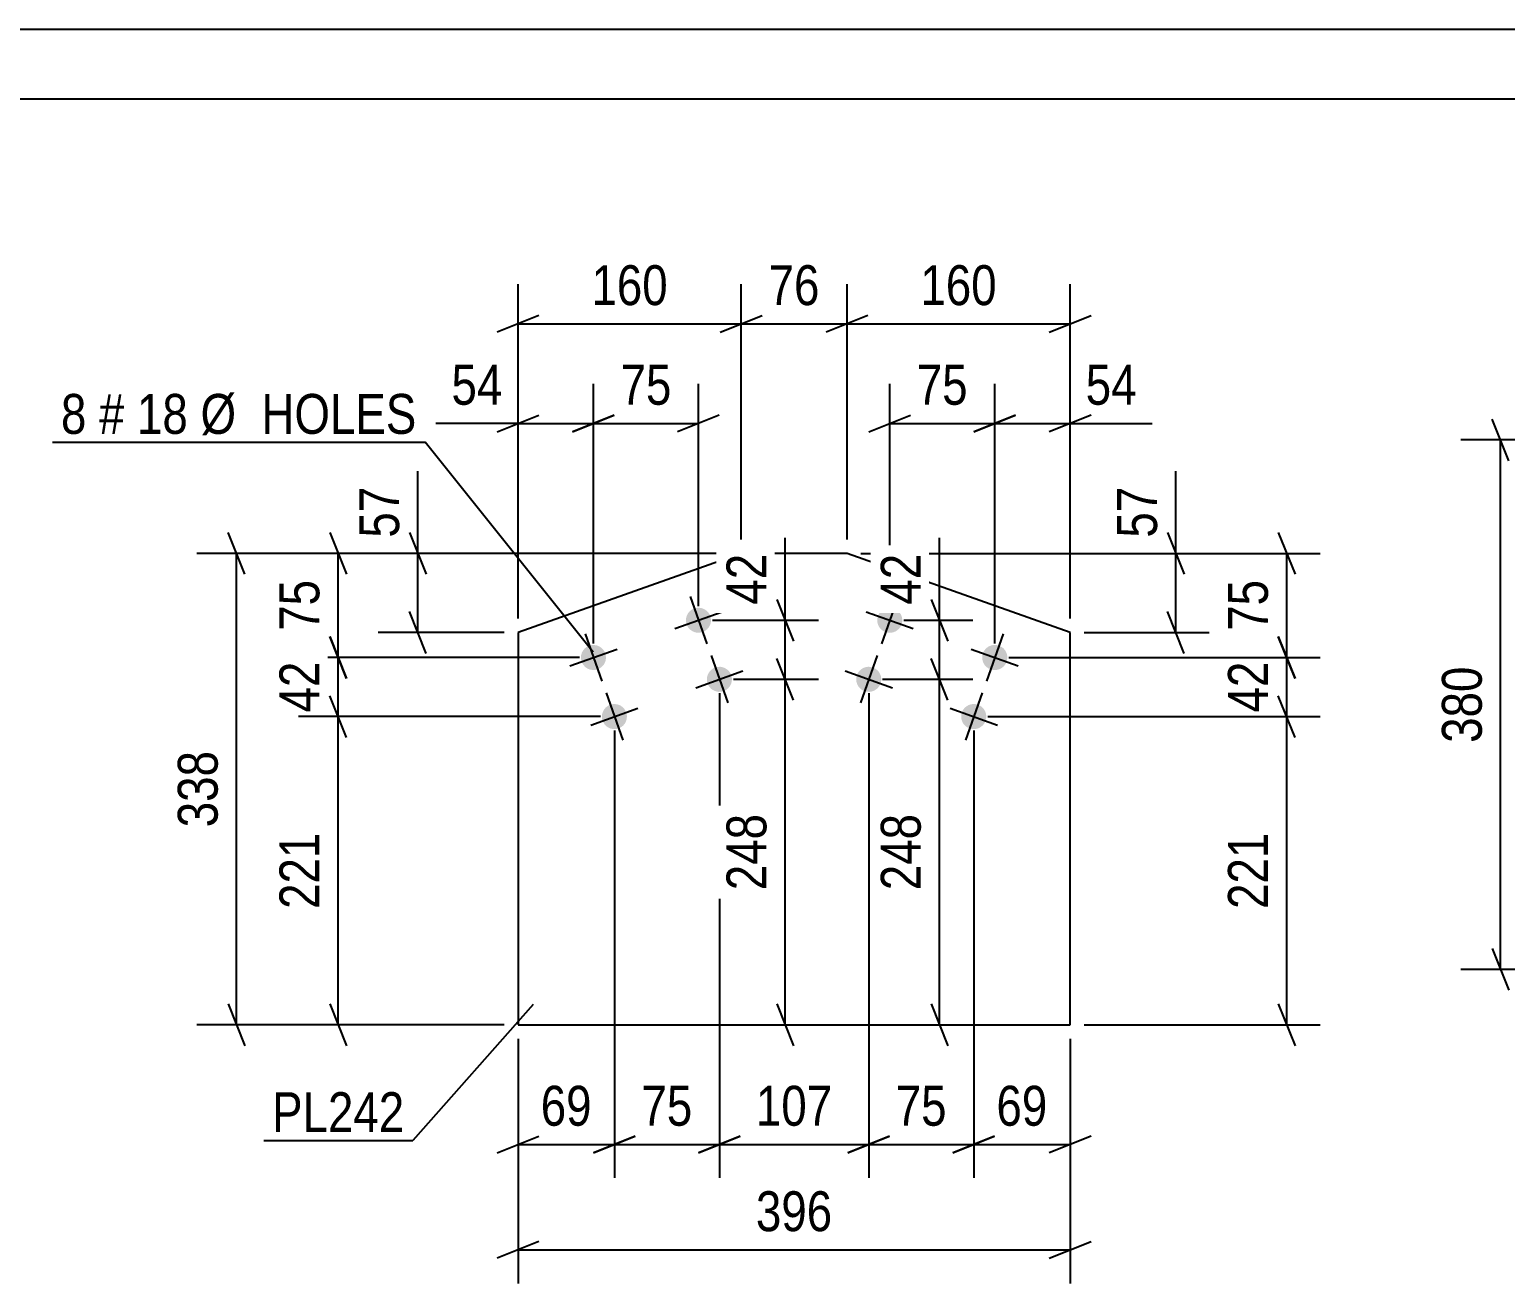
# Model space of a CAD drawing. Header units: millimetres. Extents: x 0 to 420, y 0 to 297.
# Drawn here: x 251.2 to 357.1, y 207 to 297 of the extents above; entities that cross this region are included whole.
import ezdxf

# ---------------------------------------------------------------- set-up
doc = ezdxf.new("R2010")
doc.units = ezdxf.units.MM
doc.styles.add('Arial Narrow', font='ARIALN.TTF', dxfattribs={"height": 0.2})

# ---------------------------------------------------------------- blocks, each defined once
blk = doc.blocks.new('Unknown-318893011-1115')
at = {"color": 5, "linetype": 'Continuous'}
for p, q in [((420, 297), (0, 297)), ((415, 292), (5, 292))]:
    blk.add_line(p, q, dxfattribs=at)
blk = doc.blocks.new('Part-318893011-21455 - 21454')
at = {"color": 2, "linetype": 'Continuous'}
for p, q in [((302.26, 259.4), (286.24, 253.72)), ((309.86, 259.4), (302.26, 259.4)), ((325.88, 253.72), (309.86, 259.4)), ((286.24, 253.72), (286.24, 225.56)), ((325.88, 225.56), (325.88, 253.72)), ((286.24, 225.56), (325.88, 225.56))]:
    blk.add_line(p, q, dxfattribs=at)
blk = doc.blocks.new('Bolt-318893011-21456 - 21454')
at = {"linetype": 'Continuous'}
for points in [[(313.78, 254.3, -1), (312.08, 254.9, -1)], [(321.32, 251.62, -1), (319.62, 252.23, -1)], [(312.27, 250.06, -1), (310.57, 250.66, -1)], [(319.81, 247.38, -1), (318.11, 247.99, -1)]]:
    blk.add_hatch(color=1, dxfattribs=at).paths.add_polyline_path(points)
at = {"color": 1, "linetype": 'Continuous'}
for p, q in [((313.53, 256.3), (312.33, 252.9)), ((311.23, 255.2), (314.62, 254)), ((321.07, 253.62), (319.87, 250.23)), ((318.77, 252.53), (322.16, 251.32)), ((312.02, 252.06), (310.82, 248.66)), ((309.73, 250.96), (313.12, 249.76)), ((319.56, 249.38), (318.36, 245.99)), ((317.27, 248.29), (320.66, 247.08))]:
    blk.add_line(p, q, dxfattribs=at)
blk = doc.blocks.new('Bolt-318893011-21457 - 21454')
at = {"linetype": 'Continuous'}
for points in [[(298.89, 255.45), (299.08, 255.49), (299.26, 255.5), (299.45, 255.46), (299.62, 255.39), (299.78, 255.28), (299.91, 255.15), (300.01, 254.99), (300.07, 254.81), (300.09, 254.62), (300.08, 254.44), (300.03, 254.26), (299.94, 254.09), (299.81, 253.95), (299.66, 253.83), (299.49, 253.75), (299.31, 253.71), (299.12, 253.7), (298.94, 253.74), (298.76, 253.81), (298.61, 253.92), (298.48, 254.05), (298.38, 254.21), (298.32, 254.39), (298.29, 254.58), (298.31, 254.76), (298.36, 254.94), (298.45, 255.11), (298.57, 255.25), (298.72, 255.37)], [(291.35, 252.77), (291.54, 252.82), (291.72, 252.82), (291.91, 252.79), (292.08, 252.72), (292.24, 252.61), (292.37, 252.47), (292.47, 252.31), (292.53, 252.14), (292.55, 251.95), (292.54, 251.76), (292.49, 251.58), (292.4, 251.42), (292.27, 251.27), (292.12, 251.16), (291.95, 251.08), (291.77, 251.03), (291.58, 251.03), (291.4, 251.06), (291.22, 251.13), (291.07, 251.24), (290.94, 251.38), (290.84, 251.54), (290.78, 251.71), (290.75, 251.9), (290.77, 252.09), (290.82, 252.27), (290.91, 252.43), (291.03, 252.58), (291.18, 252.69)], [(300.4, 251.21), (300.58, 251.25), (300.77, 251.26), (300.95, 251.22), (301.13, 251.15), (301.28, 251.04), (301.41, 250.91), (301.51, 250.75), (301.57, 250.57), (301.6, 250.38), (301.58, 250.2), (301.53, 250.01), (301.44, 249.85), (301.32, 249.71), (301.17, 249.59), (301, 249.51), (300.82, 249.47), (300.63, 249.46), (300.44, 249.5), (300.27, 249.57), (300.11, 249.67), (299.98, 249.81), (299.89, 249.97), (299.82, 250.15), (299.8, 250.33), (299.81, 250.52), (299.87, 250.7), (299.96, 250.87), (300.08, 251.01), (300.23, 251.13)], [(292.86, 248.53), (293.04, 248.58), (293.23, 248.58), (293.41, 248.55), (293.59, 248.48), (293.74, 248.37), (293.87, 248.23), (293.97, 248.07), (294.03, 247.89), (294.06, 247.71), (294.04, 247.52), (293.99, 247.34), (293.9, 247.17), (293.78, 247.03), (293.63, 246.92), (293.46, 246.84), (293.28, 246.79), (293.09, 246.79), (292.9, 246.82), (292.73, 246.89), (292.57, 247), (292.44, 247.14), (292.35, 247.3), (292.28, 247.47), (292.26, 247.66), (292.27, 247.85), (292.33, 248.03), (292.42, 248.19), (292.54, 248.34), (292.69, 248.45)]]:
    blk.add_hatch(color=1, dxfattribs=at).paths.add_polyline_path(points)
at = {"color": 1, "linetype": 'Continuous'}
for p, q in [((298.59, 256.3), (299.8, 252.9)), ((297.5, 254), (300.89, 255.2)), ((291.05, 253.62), (292.26, 250.23)), ((289.96, 251.32), (293.35, 252.53)), ((300.1, 252.06), (301.3, 248.66)), ((299, 249.76), (302.39, 250.96)), ((292.56, 249.38), (293.76, 245.99)), ((291.46, 247.08), (294.85, 248.29))]:
    blk.add_line(p, q, dxfattribs=at)
blk = doc.blocks.new('StraightDimension-318893011-3026 - 2950')
at = {"color": 7, "linetype": 'Continuous'}
for p, q in [((357.39, 266.04), (356.19, 269.04)), ((369.47, 267.54), (353.94, 267.54)), ((356.79, 229.54), (356.79, 267.54)), ((356.19, 231.04), (357.39, 228.04)), ((369.47, 229.54), (353.94, 229.54))]:
    blk.add_line(p, q, dxfattribs=at)
at = {"color": 0}
blk.add_wipeout([(356.04, 251.89), (351.84, 251.89), (351.84, 245.2), (356.04, 245.2)], dxfattribs=at)
at = {"color": 3, "style": 'Arial Narrow'}
blk.add_text('380', height=2.863, rotation=90.0002, dxfattribs=at).set_placement((355.44, 245.8))
blk = doc.blocks.new('StraightDimension-318893011-23450 - 21454')
at = {"color": 7, "linetype": 'Continuous'}
for p, q in [((300.7, 249.36), (300.7, 214.57)), ((311.42, 249.36), (311.42, 214.57)), ((299.2, 216.37), (302.2, 217.57)), ((312.92, 217.57), (309.92, 216.37)), ((300.7, 216.97), (311.42, 216.97))]:
    blk.add_line(p, q, dxfattribs=at)
at = {"color": 0}
blk.add_wipeout([(309.4, 217.72), (309.4, 221.92), (302.72, 221.92), (302.72, 217.72)], dxfattribs=at)
at = {"color": 3, "style": 'Arial Narrow'}
blk.add_text('107', height=2.863, dxfattribs=at).set_placement((303.32, 218.32))
blk = doc.blocks.new('StraightDimension-318893011-21587 - 21454')
at = {"color": 7, "linetype": 'Continuous'}
for p, q in [((302.26, 260.4), (302.26, 278.72)), ((309.86, 260.4), (309.86, 278.72)), ((300.76, 275.27), (303.76, 276.47)), ((302.26, 275.87), (309.86, 275.87)), ((311.36, 276.47), (308.36, 275.27))]:
    blk.add_line(p, q, dxfattribs=at)
at = {"color": 0}
blk.add_wipeout([(308.49, 276.62), (308.49, 280.82), (303.63, 280.82), (303.63, 276.62)], dxfattribs=at)
at = {"color": 3, "style": 'Arial Narrow'}
blk.add_text('76', height=2.863, dxfattribs=at).set_placement((304.23, 277.22))
blk = doc.blocks.new('StraightDimension-318893011-23426 - 21454')
at = {"color": 7, "linetype": 'Continuous'}
for p, q in [((340.83, 253.43), (342.03, 250.43)), ((321.47, 251.93), (343.83, 251.93)), ((341.43, 247.68), (341.43, 251.93)), ((342.03, 246.18), (340.83, 249.18)), ((319.96, 247.68), (343.83, 247.68))]:
    blk.add_line(p, q, dxfattribs=at)
at = {"color": 0}
blk.add_wipeout([(340.68, 252.23), (336.48, 252.23), (336.48, 247.38), (340.68, 247.38)], dxfattribs=at)
at = {"color": 3, "style": 'Arial Narrow'}
blk.add_text('42', height=2.863, rotation=90.0002, dxfattribs=at).set_placement((340.08, 247.98))
blk = doc.blocks.new('StraightDimension-318893011-21606 - 21454')
at = {"color": 7, "linetype": 'Continuous'}
for p, q in [((320.47, 252.93), (320.47, 271.57)), ((325.88, 254.72), (325.88, 271.57)), ((318.97, 268.12), (321.97, 269.32)), ((327.38, 269.32), (324.38, 268.12)), ((320.47, 268.72), (325.88, 268.72)), ((325.88, 268.72), (331.78, 268.72)), ((325.88, 268.72), (331.78, 268.72))]:
    blk.add_line(p, q, dxfattribs=at)
at = {"color": 0}
blk.add_wipeout([(331.26, 269.47), (331.26, 273.67), (326.4, 273.67), (326.4, 269.47)], dxfattribs=at)
at = {"color": 3, "style": 'Arial Narrow'}
blk.add_text('54', height=2.863, dxfattribs=at).set_placement((327, 270.07))
blk = doc.blocks.new('StraightDimension-318893011-21588 - 21454')
at = {"color": 7, "linetype": 'Continuous'}
for p, q in [((286.24, 254.72), (286.24, 278.72)), ((302.26, 260.4), (302.26, 278.72)), ((287.74, 276.47), (284.74, 275.27)), ((286.24, 275.87), (302.26, 275.87)), ((300.76, 275.27), (303.76, 276.47))]:
    blk.add_line(p, q, dxfattribs=at)
at = {"color": 0}
blk.add_wipeout([(297.6, 276.62), (297.6, 280.82), (290.91, 280.82), (290.91, 276.62)], dxfattribs=at)
at = {"color": 3, "style": 'Arial Narrow'}
blk.add_text('160', height=2.863, dxfattribs=at).set_placement((291.51, 277.22))
blk = doc.blocks.new('StraightDimension-318893011-21586 - 21454')
at = {"color": 7, "linetype": 'Continuous'}
for p, q in [((309.86, 260.4), (309.86, 278.72)), ((325.88, 254.72), (325.88, 278.72)), ((311.36, 276.47), (308.36, 275.27)), ((309.86, 275.87), (325.88, 275.87)), ((324.38, 275.27), (327.38, 276.47))]:
    blk.add_line(p, q, dxfattribs=at)
at = {"color": 0}
blk.add_wipeout([(321.21, 276.62), (321.21, 280.82), (314.53, 280.82), (314.53, 276.62)], dxfattribs=at)
at = {"color": 3, "style": 'Arial Narrow'}
blk.add_text('160', height=2.863, dxfattribs=at).set_placement((315.13, 277.22))
blk = doc.blocks.new('StraightDimension-318893011-21594 - 21454')
at = {"color": 7, "linetype": 'Continuous'}
for p, q in [((286.24, 224.56), (286.24, 207)), ((325.88, 224.56), (325.88, 207)), ((287.74, 210), (284.74, 208.8)), ((324.38, 208.8), (327.38, 210)), ((286.24, 209.4), (325.88, 209.4))]:
    blk.add_line(p, q, dxfattribs=at)
at = {"color": 0}
blk.add_wipeout([(309.4, 210.15), (309.4, 214.35), (302.72, 214.35), (302.72, 210.15)], dxfattribs=at)
at = {"color": 3, "style": 'Arial Narrow'}
blk.add_text('396', height=2.863, dxfattribs=at).set_placement((303.32, 210.75))
blk = doc.blocks.new('StraightDimension-318893011-21598 - 21454')
at = {"color": 7, "linetype": 'Continuous'}
for p, q in [((279.05, 259.4), (279.05, 265.31)), ((279.05, 259.4), (279.05, 265.31)), ((278.45, 260.9), (279.65, 257.9)), ((301.26, 259.4), (276.2, 259.4)), ((279.05, 253.72), (279.05, 259.4)), ((279.65, 252.22), (278.45, 255.22)), ((285.24, 253.72), (276.2, 253.72))]:
    blk.add_line(p, q, dxfattribs=at)
at = {"color": 0}
blk.add_wipeout([(278.3, 264.78), (274.1, 264.78), (274.1, 259.93), (278.3, 259.93)], dxfattribs=at)
at = {"color": 3, "style": 'Arial Narrow'}
blk.add_text('57', height=2.863, rotation=90.0002, dxfattribs=at).set_placement((277.7, 260.53))
blk = doc.blocks.new('StraightDimension-318893011-21602 - 21454')
at = {"color": 7, "linetype": 'Continuous'}
for p, q in [((333.47, 259.4), (333.47, 265.31)), ((333.47, 259.4), (333.47, 265.31)), ((332.87, 260.9), (334.07, 257.9)), ((310.86, 259.4), (335.87, 259.4)), ((333.47, 253.72), (333.47, 259.4)), ((334.07, 252.22), (332.87, 255.22)), ((326.88, 253.72), (335.87, 253.72))]:
    blk.add_line(p, q, dxfattribs=at)
at = {"color": 0}
blk.add_wipeout([(332.72, 264.78), (328.52, 264.78), (328.52, 259.93), (332.72, 259.93)], dxfattribs=at)
at = {"color": 3, "style": 'Arial Narrow'}
blk.add_text('57', height=2.863, rotation=90.0002, dxfattribs=at).set_placement((332.12, 260.53))
blk = doc.blocks.new('StraightDimension-318893011-23510 - 21454')
at = {"color": 7, "linetype": 'Continuous'}
for p, q in [((317.1, 248.86), (315.9, 251.86)), ((312.42, 250.36), (318.9, 250.36)), ((316.5, 225.56), (316.5, 250.36)), ((315.9, 227.06), (317.1, 224.06)), ((312.42, 225.56), (318.9, 225.56))]:
    blk.add_line(p, q, dxfattribs=at)
at = {"color": 0}
blk.add_wipeout([(315.75, 241.3), (311.55, 241.3), (311.55, 234.62), (315.75, 234.62)], dxfattribs=at)
at = {"color": 3, "style": 'Arial Narrow'}
blk.add_text('248', height=2.863, rotation=90.0002, dxfattribs=at).set_placement((315.15, 235.22))
blk = doc.blocks.new('StraightDimension-318893011-21607 - 21454')
at = {"color": 7, "linetype": 'Continuous'}
for p, q in [((312.93, 255.6), (312.93, 271.57)), ((320.47, 252.93), (320.47, 271.57)), ((311.43, 268.12), (314.43, 269.32)), ((321.97, 269.32), (318.97, 268.12)), ((312.93, 268.72), (320.47, 268.72))]:
    blk.add_line(p, q, dxfattribs=at)
at = {"color": 0}
blk.add_wipeout([(319.13, 269.47), (319.13, 273.67), (314.27, 273.67), (314.27, 269.47)], dxfattribs=at)
at = {"color": 3, "style": 'Arial Narrow'}
blk.add_text('75', height=2.863, dxfattribs=at).set_placement((314.87, 270.07))
blk = doc.blocks.new('StraightDimension-318893011-21609 - 21454')
at = {"color": 7, "linetype": 'Continuous'}
for p, q in [((291.65, 252.93), (291.65, 271.57)), ((299.19, 255.6), (299.19, 271.57)), ((290.15, 268.12), (293.15, 269.32)), ((300.69, 269.32), (297.69, 268.12)), ((291.65, 268.72), (299.19, 268.72))]:
    blk.add_line(p, q, dxfattribs=at)
at = {"color": 0}
blk.add_wipeout([(297.85, 269.47), (297.85, 273.67), (293, 273.67), (293, 269.47)], dxfattribs=at)
at = {"color": 3, "style": 'Arial Narrow'}
blk.add_text('75', height=2.863, dxfattribs=at).set_placement((293.6, 270.07))
blk = doc.blocks.new('StraightDimension-318893011-21610 - 21454')
at = {"color": 7, "linetype": 'Continuous'}
for p, q in [((286.24, 254.72), (286.24, 271.57)), ((291.65, 252.93), (291.65, 271.57)), ((284.74, 268.12), (287.74, 269.32)), ((293.15, 269.32), (290.15, 268.12)), ((286.24, 268.72), (280.34, 268.72)), ((286.24, 268.72), (280.34, 268.72)), ((286.24, 268.72), (291.65, 268.72))]:
    blk.add_line(p, q, dxfattribs=at)
at = {"color": 0}
blk.add_wipeout([(285.72, 269.47), (285.72, 273.67), (280.86, 273.67), (280.86, 269.47)], dxfattribs=at)
at = {"color": 3, "style": 'Arial Narrow'}
blk.add_text('54', height=2.863, dxfattribs=at).set_placement((281.46, 270.07))
blk = doc.blocks.new('StraightDimension-318893011-23427 - 21454')
at = {"color": 7, "linetype": 'Continuous'}
for p, q in [((342.03, 246.18), (340.83, 249.18)), ((319.96, 247.68), (343.83, 247.68)), ((341.43, 225.56), (341.43, 247.68)), ((340.83, 227.06), (342.03, 224.06)), ((326.88, 225.56), (343.83, 225.56))]:
    blk.add_line(p, q, dxfattribs=at)
at = {"color": 0}
blk.add_wipeout([(340.68, 239.97), (336.48, 239.97), (336.48, 233.28), (340.68, 233.28)], dxfattribs=at)
at = {"color": 3, "style": 'Arial Narrow'}
blk.add_text('221', height=2.863, rotation=90.0002, dxfattribs=at).set_placement((340.08, 233.88))
blk = doc.blocks.new('StraightDimension-318893011-21642 - 21454')
at = {"color": 7, "linetype": 'Continuous'}
for p, q in [((266.62, 257.9), (265.42, 260.9)), ((301.26, 259.4), (263.17, 259.4)), ((266.02, 225.56), (266.02, 259.4)), ((265.42, 227.06), (266.62, 224.06)), ((285.24, 225.56), (263.17, 225.56))]:
    blk.add_line(p, q, dxfattribs=at)
at = {"color": 0}
blk.add_wipeout([(265.27, 245.83), (261.07, 245.83), (261.07, 239.14), (265.27, 239.14)], dxfattribs=at)
at = {"color": 3, "style": 'Arial Narrow'}
blk.add_text('338', height=2.863, rotation=90.0002, dxfattribs=at).set_placement((264.67, 239.74))
blk = doc.blocks.new('StraightDimension-318893011-23402 - 21454')
at = {"color": 7, "linetype": 'Continuous'}
for p, q in [((272.72, 260.9), (273.92, 257.9)), ((301.26, 259.4), (270.47, 259.4)), ((273.32, 251.93), (273.32, 259.4)), ((273.92, 250.43), (272.72, 253.43)), ((290.65, 251.93), (270.47, 251.93))]:
    blk.add_line(p, q, dxfattribs=at)
at = {"color": 0}
blk.add_wipeout([(272.57, 258.09), (268.37, 258.09), (268.37, 253.24), (272.57, 253.24)], dxfattribs=at)
at = {"color": 3, "style": 'Arial Narrow'}
blk.add_text('75', height=2.863, rotation=90.0002, dxfattribs=at).set_placement((271.97, 253.84))
blk = doc.blocks.new('StraightDimension-318893011-23403 - 21454')
at = {"color": 7, "linetype": 'Continuous'}
for p, q in [((272.72, 253.43), (273.92, 250.43)), ((290.65, 251.93), (270.47, 251.93)), ((273.32, 247.68), (273.32, 251.93)), ((273.92, 246.18), (272.72, 249.18)), ((292.16, 247.68), (270.47, 247.68))]:
    blk.add_line(p, q, dxfattribs=at)
at = {"color": 0}
blk.add_wipeout([(272.57, 252.23), (268.37, 252.23), (268.37, 247.38), (272.57, 247.38)], dxfattribs=at)
at = {"color": 3, "style": 'Arial Narrow'}
blk.add_text('42', height=2.863, rotation=90.0002, dxfattribs=at).set_placement((271.97, 247.98))
blk = doc.blocks.new('StraightDimension-318893011-23404 - 21454')
at = {"color": 7, "linetype": 'Continuous'}
for p, q in [((273.92, 246.18), (272.72, 249.18)), ((292.16, 247.68), (270.47, 247.68)), ((273.32, 225.56), (273.32, 247.68)), ((272.72, 227.06), (273.92, 224.06)), ((285.24, 225.56), (270.47, 225.56))]:
    blk.add_line(p, q, dxfattribs=at)
at = {"color": 0}
blk.add_wipeout([(272.57, 239.97), (268.37, 239.97), (268.37, 233.28), (272.57, 233.28)], dxfattribs=at)
at = {"color": 3, "style": 'Arial Narrow'}
blk.add_text('221', height=2.863, rotation=90.0002, dxfattribs=at).set_placement((271.97, 233.88))
blk = doc.blocks.new('StraightDimension-318893011-23425 - 21454')
at = {"color": 7, "linetype": 'Continuous'}
for p, q in [((340.83, 260.9), (342.03, 257.9)), ((310.86, 259.4), (343.83, 259.4)), ((341.43, 251.93), (341.43, 259.4)), ((342.03, 250.43), (340.83, 253.43)), ((321.47, 251.93), (343.83, 251.93))]:
    blk.add_line(p, q, dxfattribs=at)
at = {"color": 0}
blk.add_wipeout([(340.68, 258.09), (336.48, 258.09), (336.48, 253.24), (340.68, 253.24)], dxfattribs=at)
at = {"color": 3, "style": 'Arial Narrow'}
blk.add_text('75', height=2.863, rotation=90.0002, dxfattribs=at).set_placement((340.08, 253.84))
blk = doc.blocks.new('StraightDimension-318893011-23448 - 21454')
at = {"color": 7, "linetype": 'Continuous'}
for p, q in [((318.96, 246.68), (318.96, 214.57)), ((325.88, 224.56), (325.88, 214.57)), ((317.46, 216.37), (320.46, 217.57)), ((327.38, 217.57), (324.38, 216.37)), ((318.96, 216.97), (325.88, 216.97))]:
    blk.add_line(p, q, dxfattribs=at)
at = {"color": 0}
blk.add_wipeout([(324.85, 217.72), (324.85, 221.92), (319.99, 221.92), (319.99, 217.72)], dxfattribs=at)
at = {"color": 3, "style": 'Arial Narrow'}
blk.add_text('69', height=2.863, dxfattribs=at).set_placement((320.59, 218.32))
blk = doc.blocks.new('StraightDimension-318893011-23449 - 21454')
at = {"color": 7, "linetype": 'Continuous'}
for p, q in [((311.42, 249.36), (311.42, 214.57)), ((318.96, 246.68), (318.96, 214.57)), ((309.92, 216.37), (312.92, 217.57)), ((320.46, 217.57), (317.46, 216.37)), ((311.42, 216.97), (318.96, 216.97))]:
    blk.add_line(p, q, dxfattribs=at)
at = {"color": 0}
blk.add_wipeout([(317.62, 217.72), (317.62, 221.92), (312.76, 221.92), (312.76, 217.72)], dxfattribs=at)
at = {"color": 3, "style": 'Arial Narrow'}
blk.add_text('75', height=2.863, dxfattribs=at).set_placement((313.36, 218.32))
blk = doc.blocks.new('StraightDimension-318893011-23451 - 21454')
at = {"color": 7, "linetype": 'Continuous'}
for p, q in [((300.7, 249.36), (300.7, 214.57)), ((293.16, 246.68), (293.16, 214.57)), ((291.66, 216.37), (294.66, 217.57)), ((302.2, 217.57), (299.2, 216.37)), ((293.16, 216.97), (300.7, 216.97))]:
    blk.add_line(p, q, dxfattribs=at)
at = {"color": 0}
blk.add_wipeout([(299.36, 217.72), (299.36, 221.92), (294.5, 221.92), (294.5, 217.72)], dxfattribs=at)
at = {"color": 3, "style": 'Arial Narrow'}
blk.add_text('75', height=2.863, dxfattribs=at).set_placement((295.1, 218.32))
blk = doc.blocks.new('StraightDimension-318893011-23452 - 21454')
at = {"color": 7, "linetype": 'Continuous'}
for p, q in [((293.16, 246.68), (293.16, 214.57)), ((286.24, 224.56), (286.24, 214.57)), ((284.74, 216.37), (287.74, 217.57)), ((294.66, 217.57), (291.66, 216.37)), ((286.24, 216.97), (293.16, 216.97))]:
    blk.add_line(p, q, dxfattribs=at)
at = {"color": 0}
blk.add_wipeout([(292.13, 217.72), (292.13, 221.92), (287.27, 221.92), (287.27, 217.72)], dxfattribs=at)
at = {"color": 3, "style": 'Arial Narrow'}
blk.add_text('69', height=2.863, dxfattribs=at).set_placement((287.87, 218.32))
blk = doc.blocks.new('StraightDimension-318893011-23485 - 21454')
at = {"color": 7, "linetype": 'Continuous'}
for p, q in [((305.42, 254.6), (305.42, 260.51)), ((305.42, 254.6), (305.42, 260.51)), ((304.82, 256.1), (306.02, 253.1)), ((300.19, 254.6), (307.82, 254.6)), ((305.42, 250.36), (305.42, 254.6)), ((306.02, 248.86), (304.82, 251.86)), ((301.7, 250.36), (307.82, 250.36))]:
    blk.add_line(p, q, dxfattribs=at)
at = {"color": 0}
blk.add_wipeout([(304.67, 259.98), (300.47, 259.98), (300.47, 255.12), (304.67, 255.12)], dxfattribs=at)
at = {"color": 3, "style": 'Arial Narrow'}
blk.add_text('42', height=2.863, rotation=90.0002, dxfattribs=at).set_placement((304.07, 255.72))
blk = doc.blocks.new('StraightDimension-318893011-23486 - 21454')
at = {"color": 7, "linetype": 'Continuous'}
for p, q in [((306.02, 248.86), (304.82, 251.86)), ((301.7, 250.36), (307.82, 250.36)), ((305.42, 225.56), (305.42, 250.36)), ((304.82, 227.06), (306.02, 224.06)), ((301.7, 225.56), (307.82, 225.56))]:
    blk.add_line(p, q, dxfattribs=at)
at = {"color": 0}
blk.add_wipeout([(304.67, 241.3), (300.47, 241.3), (300.47, 234.62), (304.67, 234.62)], dxfattribs=at)
at = {"color": 3, "style": 'Arial Narrow'}
blk.add_text('248', height=2.863, rotation=90.0002, dxfattribs=at).set_placement((304.07, 235.22))
blk = doc.blocks.new('StraightDimension-318893011-23509 - 21454')
at = {"color": 7, "linetype": 'Continuous'}
for p, q in [((316.5, 254.6), (316.5, 260.51)), ((316.5, 254.6), (316.5, 260.51)), ((315.9, 256.1), (317.1, 253.1)), ((313.93, 254.6), (318.9, 254.6)), ((316.5, 250.36), (316.5, 254.6)), ((317.1, 248.86), (315.9, 251.86)), ((312.42, 250.36), (318.9, 250.36))]:
    blk.add_line(p, q, dxfattribs=at)
at = {"color": 0}
blk.add_wipeout([(315.75, 259.98), (311.55, 259.98), (311.55, 255.12), (315.75, 255.12)], dxfattribs=at)
at = {"color": 3, "style": 'Arial Narrow'}
blk.add_text('42', height=2.863, rotation=90.0002, dxfattribs=at).set_placement((315.15, 255.72))
blk = doc.blocks.new('Mark-318893011-21932 - 21454')
at = {"color": 30, "linetype": 'Continuous'}
for p in [(287.33, 227.03), (267.98, 217.26)]:
    blk.add_line(p, (278.69, 217.26), dxfattribs=at)
at = {"color": 0}
blk.add_wipeout([(278.09, 217.86), (278.09, 220.86), (268.58, 220.86), (268.58, 217.86)], dxfattribs=at)
blk.add_wipeout([(278.09, 217.86), (278.09, 220.86), (268.58, 220.86), (268.58, 217.86)], dxfattribs=at)
at = {"color": 3, "style": 'Arial Narrow'}
blk.add_text('PL242', height=2.863, dxfattribs=at).set_placement((268.58, 217.86))
blk = doc.blocks.new('MarkSet-318893011-23348 - 21454')
at = {"color": 7, "linetype": 'Continuous'}
for p in [(252.82, 267.38), (291.63, 252.3)]:
    blk.add_line(p, (279.56, 267.38), dxfattribs=at)
at = {"color": 0}
for points in [[(255.25, 267.98), (255.25, 270.98), (253.42, 270.98), (253.42, 267.98)], [(257.98, 267.98), (257.98, 270.98), (256.15, 270.98), (256.15, 267.98)], [(262.54, 267.98), (262.54, 270.98), (258.88, 270.98), (258.88, 267.98)], [(278.96, 267.98), (278.96, 270.98), (263.44, 270.98), (263.44, 267.98)]]:
    blk.add_wipeout(points, dxfattribs=at)
for points in [[(255.25, 267.98), (255.25, 270.98), (253.42, 270.98), (253.42, 267.98)], [(257.98, 267.98), (257.98, 270.98), (256.15, 270.98), (256.15, 267.98)], [(262.54, 267.98), (262.54, 270.98), (258.88, 270.98), (258.88, 267.98)], [(278.96, 267.98), (278.96, 270.98), (263.44, 270.98), (263.44, 267.98)]]:
    blk.add_wipeout(points, dxfattribs=at)
at = {"color": 3, "style": 'Arial Narrow'}
for s, height, p in [('8', 2.86, (253.42, 267.98)), ('#', 2.86, (256.15, 267.98)), ('18', 2.863, (258.88, 267.98)), ('Ø  HOLES', 2.863, (263.44, 267.98))]:
    blk.add_text(s, height=height, dxfattribs=at).set_placement(p)

msp = doc.modelspace()

# ---------------------------------------------------------------- block references
for name in ['Unknown-318893011-1115', 'Part-318893011-21455 - 21454', 'Bolt-318893011-21457 - 21454', 'Bolt-318893011-21456 - 21454']:
    msp.add_blockref(name, (0, 0))

# ---------------------------------------------------------------- next in the draw order: block references
for name in ['StraightDimension-318893011-21587 - 21454', 'StraightDimension-318893011-3026 - 2950', 'StraightDimension-318893011-23426 - 21454', 'StraightDimension-318893011-23450 - 21454']:
    msp.add_blockref(name, (0, 0))

# ---------------------------------------------------------------- next in the draw order: block references
for name in ['StraightDimension-318893011-21588 - 21454', 'StraightDimension-318893011-21606 - 21454', 'StraightDimension-318893011-21594 - 21454']:
    msp.add_blockref(name, (0, 0))

# ---------------------------------------------------------------- next in the draw order: block references
for name in ['StraightDimension-318893011-21586 - 21454', 'StraightDimension-318893011-21598 - 21454', 'StraightDimension-318893011-23427 - 21454']:
    msp.add_blockref(name, (0, 0))

# ---------------------------------------------------------------- next in the draw order: block references
for name in ['StraightDimension-318893011-21609 - 21454', 'StraightDimension-318893011-21602 - 21454']:
    msp.add_blockref(name, (0, 0))

# ---------------------------------------------------------------- next in the draw order: block references
for name in ['StraightDimension-318893011-21610 - 21454', 'StraightDimension-318893011-21607 - 21454', 'StraightDimension-318893011-23510 - 21454']:
    msp.add_blockref(name, (0, 0))

# ---------------------------------------------------------------- next in the draw order: block references
for name in ['StraightDimension-318893011-21642 - 21454', 'StraightDimension-318893011-23425 - 21454', 'StraightDimension-318893011-23448 - 21454']:
    msp.add_blockref(name, (0, 0))

# ---------------------------------------------------------------- next in the draw order: block references
for name in ['StraightDimension-318893011-23402 - 21454', 'StraightDimension-318893011-23449 - 21454']:
    msp.add_blockref(name, (0, 0))

# ---------------------------------------------------------------- next in the draw order: block references
for name in ['StraightDimension-318893011-23509 - 21454', 'StraightDimension-318893011-23403 - 21454']:
    msp.add_blockref(name, (0, 0))

# ---------------------------------------------------------------- next in the draw order: block references
for name in ['MarkSet-318893011-23348 - 21454', 'StraightDimension-318893011-23404 - 21454']:
    msp.add_blockref(name, (0, 0))

# ---------------------------------------------------------------- next in the draw order: block references
msp.add_blockref('StraightDimension-318893011-23451 - 21454', (0, 0))

# ---------------------------------------------------------------- next in the draw order: block references
for name in ['StraightDimension-318893011-23485 - 21454', 'StraightDimension-318893011-23452 - 21454']:
    msp.add_blockref(name, (0, 0))

# ---------------------------------------------------------------- next in the draw order: block references
for name in ['StraightDimension-318893011-23486 - 21454', 'Mark-318893011-21932 - 21454']:
    msp.add_blockref(name, (0, 0))

doc.saveas('drawing.dxf')
